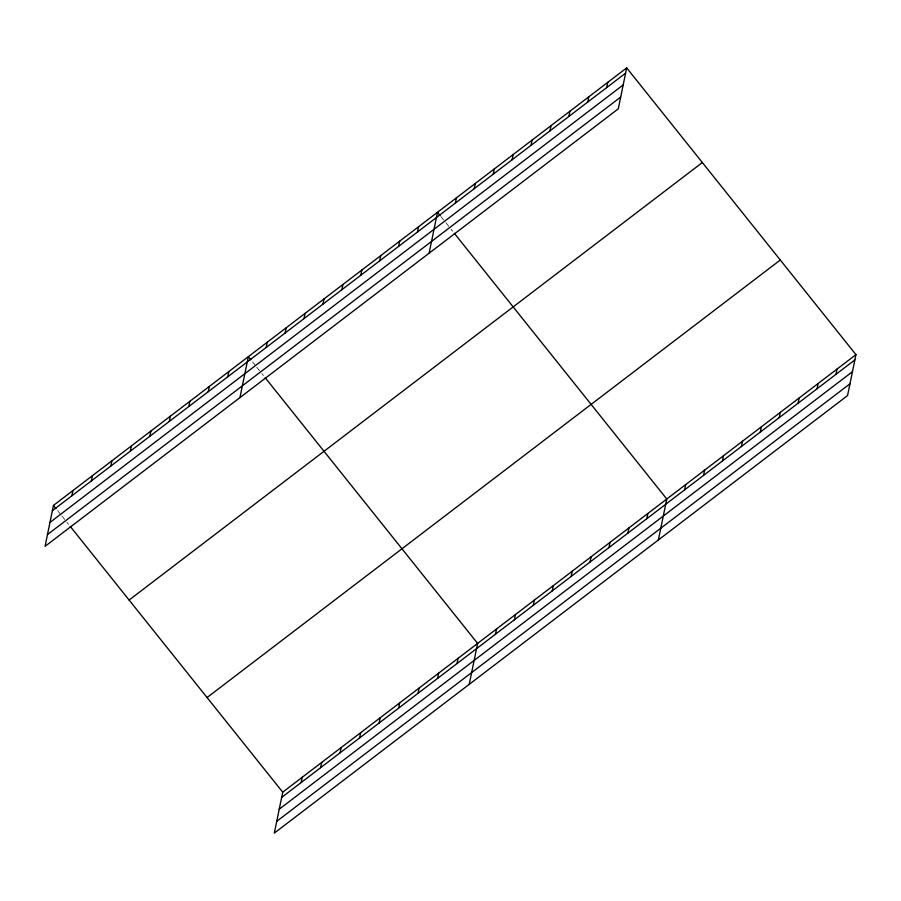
<?xml version="1.0" encoding="UTF-8"?>
<svg xmlns="http://www.w3.org/2000/svg" width="901" height="901" viewBox="0 0 901 901"><rect width="100%" height="100%" fill="white"/><g stroke="black" fill="none" stroke-linecap="round" stroke-linejoin="round"><path stroke-width="0.68" stroke-dasharray="4.5 3.38" d="M440.871 216.488L445.083 221.747M445.916 222.795L450.117 228.054M450.962 229.102L452.64 231.208M252.55 361.92L255.918 366.121M256.751 367.18L260.963 372.428M261.797 373.487L263.475 375.582M57.653 510.676L61.02 514.876M61.854 515.935L66.066 521.183M66.899 522.242L68.589 524.337"/><path stroke-width="1.35" d="M626.679 67.902L53.452 505.416L45.05 546.355L618.277 108.83L626.679 67.902L855.95 354.645L847.548 395.584L274.321 833.098L282.723 792.17L855.95 354.645M71.866 495.798L72.947 490.538M91.35 480.92L92.431 475.672M110.846 466.054L111.927 460.794M130.33 451.176L131.411 445.916M149.825 436.298L150.895 431.038M169.309 421.42L170.39 416.161M188.805 406.542L189.874 401.283M208.289 391.676L209.37 386.416M227.784 376.798L228.854 371.539M239.948 397.6L248.349 356.661L250.872 359.814M266.189 347.482L267.259 342.222M285.099 333.043L286.18 327.784M304.02 318.605L305.101 313.345M322.93 304.166L324.011 298.907M341.851 289.728L342.932 284.468M360.772 275.289L361.842 270.03M379.681 260.851L380.763 255.591M398.602 246.412L399.684 241.153M301.137 782.552L302.218 777.293M417.512 231.974L418.593 226.714M320.632 767.675L321.702 762.415M429.113 253.215L437.514 212.287L440.037 215.44M340.116 752.797L341.197 747.537M455.354 203.108L456.424 197.848M359.6 737.919L360.682 732.659M474.264 188.669L475.345 183.41M379.096 723.041L380.177 717.782M493.185 174.231L494.266 168.971M398.58 708.175L399.661 702.915M512.095 159.792L513.176 154.533M418.075 693.297L419.156 688.037M531.016 145.354L532.097 140.094M437.559 678.419L438.641 673.16M549.925 130.915L551.007 125.656M568.846 116.477L569.928 111.217M457.055 663.541L458.136 658.282M587.767 102.038L588.837 96.779M469.218 684.343L477.62 643.404L265.164 377.688M606.677 87.6L607.758 82.34M495.46 634.236L496.541 628.977M514.381 619.798L515.451 614.538M533.291 605.359L534.372 600.1M552.212 590.921L553.293 585.661M571.121 576.482L572.203 571.223M590.042 562.044L591.124 556.784M608.963 547.605L610.033 542.346M627.873 533.167L628.954 527.907M646.794 518.728L647.875 513.469M658.383 539.958L666.785 499.03L454.329 233.314M684.625 489.851L685.706 484.592M703.535 475.413L704.616 470.153M722.456 460.974L723.537 455.715M741.377 446.536L742.447 441.276M760.286 432.097L761.368 426.837M779.207 417.659L780.289 412.399M798.117 403.22L799.198 397.96M817.038 388.781L818.119 383.522M835.959 374.343L837.029 369.083M52.371 510.676L625.598 73.161M49.96 522.445L623.177 84.931M47.471 534.575L620.688 97.06M129.113 600.043L702.341 162.529M207.061 697.543L780.289 260.017M281.653 797.419L854.869 359.904M279.231 809.199L852.459 371.685M276.742 821.329L849.97 383.815M53.452 505.416L55.975 508.569M70.267 526.443L282.723 792.17"/></g></svg>
